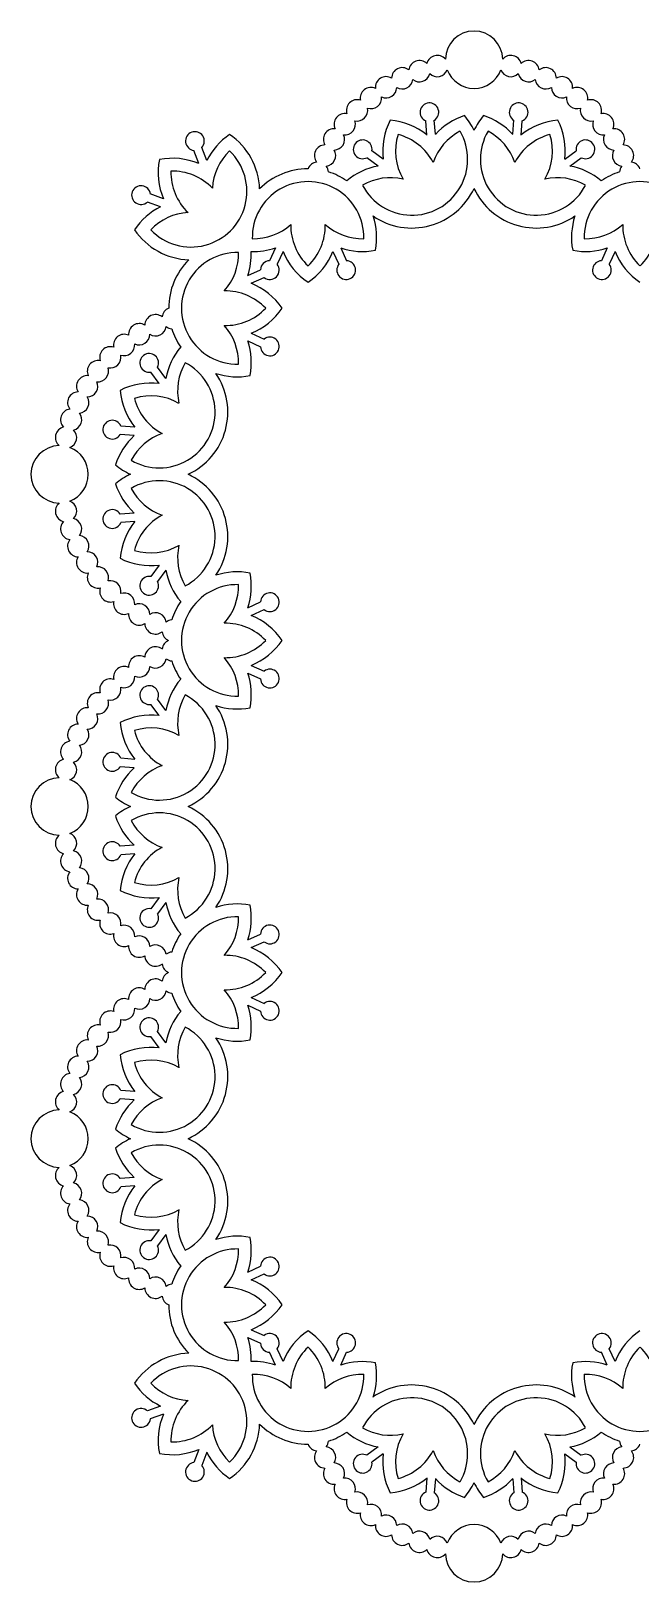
# Model space of a CAD drawing. Extents: x -608 to 15, y -200 to 164.
# Drawn here: x -608.4 to -465.4, y -199.7 to 164.2 of the extents above; entities that cross this region are included whole.
import ezdxf

# ---------------------------------------------------------------- set-up
doc = ezdxf.new("R2010")
doc.units = 0
doc.layers.get('0').update_dxf_attribs({"linetype": 'CONTINUOUS'})

msp = doc.modelspace()

# ---------------------------------------------------------------- linework, layer by layer
for p, q in [((-515.45, 139.77), (-515.71, 143.07)), ((-513.46, 139.93), (-513.71, 143.22)), ((-495.31, 139.93), (-495.06, 143.22)), ((-493.31, 139.77), (-493.06, 143.07)), ((-569, 133.06), (-570.15, 136.15)), ((-567.13, 133.75), (-568.28, 136.85)), ((-525.69, 134.1), (-528.35, 136.05)), ((-483.07, 134.1), (-480.41, 136.05)), ((-526.88, 132.49), (-529.54, 134.44)), ((-481.89, 132.49), (-479.23, 134.44)), ((-577.98, 122.9), (-581.07, 124.05)), ((-577.28, 124.78), (-580.38, 125.93)), ((-551.02, 113.28), (-552.4, 110.28)), ((-535.68, 113.28), (-534.3, 110.28)), ((-473.09, 113.28), (-474.46, 110.28)), ((-549.2, 112.45), (-550.58, 109.44)), ((-537.5, 112.45), (-536.12, 109.44)), ((-471.27, 112.45), (-472.65, 109.44)), ((-557.51, 106.8), (-554.5, 108.17)), ((-556.67, 104.98), (-553.67, 106.35)), ((-557.51, 91.45), (-554.5, 90.08)), ((-556.67, 93.27), (-553.67, 91.89)), ((-578.32, 81.47), (-580.28, 84.13)), ((-576.71, 82.65), (-578.67, 85.31)), ((-584.15, 69.23), (-587.44, 69.49)), ((-584, 71.23), (-587.29, 71.48)), ((-584.15, 51.08), (-587.44, 50.83)), ((-584, 49.09), (-587.29, 48.84)), ((-578.32, 38.85), (-580.28, 36.19)), ((-576.71, 37.66), (-578.67, 35)), ((-557.51, 28.86), (-554.5, 30.24)), ((-556.67, 27.05), (-553.67, 28.42)), ((-556.67, 15.34), (-553.67, 13.96)), ((-557.51, 13.52), (-554.5, 12.14)), ((-576.71, 4.72), (-578.67, 7.38)), ((-578.32, 3.54), (-580.28, 6.19)), ((-584, -6.71), (-587.29, -6.45)), ((-584.15, -8.7), (-587.44, -8.45)), ((-584.15, -26.85), (-587.44, -27.1)), ((-584, -28.85), (-587.29, -29.1)), ((-578.32, -39.09), (-580.28, -41.75)), ((-576.71, -40.27), (-578.67, -42.93)), ((-557.51, -49.07), (-554.5, -47.69)), ((-556.67, -50.89), (-553.67, -49.51)), ((-557.51, -64.41), (-554.5, -65.79)), ((-556.67, -62.6), (-553.67, -63.97)), ((-578.32, -74.4), (-580.28, -71.74)), ((-576.71, -73.21), (-578.67, -70.55)), ((-584.15, -86.63), (-587.44, -86.38)), ((-584, -84.64), (-587.29, -84.39)), ((-584.15, -104.79), (-587.44, -105.04)), ((-584, -106.78), (-587.29, -107.03)), ((-578.32, -117.02), (-580.28, -119.68)), ((-576.71, -118.21), (-578.67, -120.87)), ((-557.51, -127), (-554.5, -125.63)), ((-556.67, -128.82), (-553.67, -127.45)), ((-556.67, -140.53), (-553.67, -141.91)), ((-557.51, -142.35), (-554.5, -143.72)), ((-549.2, -148), (-550.58, -145)), ((-537.5, -148), (-536.12, -145)), ((-471.27, -148), (-472.65, -145)), ((-551.02, -148.83), (-552.4, -145.83)), ((-535.68, -148.83), (-534.3, -145.83)), ((-473.09, -148.83), (-474.46, -145.83)), ((-577.98, -158.45), (-581.07, -159.6)), ((-577.28, -160.33), (-580.38, -161.48)), ((-569, -168.61), (-570.15, -171.7)), ((-567.13, -169.3), (-568.28, -172.4)), ((-526.88, -168.04), (-529.54, -170)), ((-525.69, -169.65), (-528.35, -171.61)), ((-483.07, -169.65), (-480.41, -171.61)), ((-481.89, -168.04), (-479.23, -170)), ((-515.45, -175.32), (-515.71, -178.62)), ((-513.46, -175.48), (-513.71, -178.77)), ((-495.31, -175.48), (-495.06, -178.77)), ((-493.31, -175.32), (-493.06, -178.62))]:
    msp.add_line(p, q)
for centre, radius, start, end in [((-504.38, 157.44), 6.73, 0.9761, 179.0239), ((-517.21, 154.74), 2.5, 45.5185, 173.0529), ((-513.02, 155.95), 2.5, 40.0291, 166.6243), ((-495.74, 155.95), 2.5, 13.3757, 139.9709), ((-491.56, 154.74), 2.5, 6.9471, 134.4815), ((-525.04, 150.97), 2.5, 58.3757, 185.91), ((-521.23, 153.08), 2.5, 51.9471, 179.4815), ((-517.21, 154.74), 2.5, 231.9471, 346.6243), ((-513.02, 155.95), 2.5, 225.5185, 339.584), ((-504.38, 157.44), 6.73, 200.5892, 339.4108), ((-495.74, 155.95), 2.5, 200.416, 314.4815), ((-491.56, 154.74), 2.5, 193.3757, 308.0529), ((-487.54, 153.08), 2.5, 0.5185, 128.0529), ((-483.73, 150.97), 2.5, 354.09, 121.6243), ((-528.59, 148.45), 2.5, 64.8043, 192.3386), ((-525.04, 150.97), 2.5, 244.8043, 359.4815), ((-521.23, 153.08), 2.5, 238.3757, 353.0529), ((-487.54, 153.08), 2.5, 186.9471, 301.6243), ((-483.73, 150.97), 2.5, 180.5185, 295.1957), ((-480.18, 148.45), 2.5, 347.6614, 115.1957), ((-531.84, 145.55), 2.5, 71.2328, 198.7672), ((-531.84, 145.55), 2.5, 257.6614, 12.3386), ((-528.59, 148.45), 2.5, 251.2328, 5.91), ((-514.86, 145.09), 2.2, 301.4133, 247.3296), ((-493.91, 145.09), 2.2, 292.6704, 238.5867), ((-480.18, 148.45), 2.5, 174.09, 288.7672), ((-476.93, 145.55), 2.5, 167.6614, 282.3386), ((-476.93, 145.55), 2.5, 341.2328, 108.7672), ((-534.74, 142.3), 2.5, 77.6614, 205.1957), ((-534.74, 142.3), 2.5, 264.09, 18.7672), ((-509.72, 135.99), 16.09, 153.1796, 186.7733), ((-525.53, 127.23), 16.09, 51.2267, 84.8204), ((-501.6, 129.06), 16.09, 108.1796, 137.5162), ((-518.97, 134.04), 16.09, 24.9387, 39.8204), ((-489.8, 134.04), 16.09, 140.1796, 155.0613), ((-507.17, 129.06), 16.09, 42.4838, 71.8204), ((-483.24, 127.23), 16.09, 95.1796, 128.7733), ((-499.05, 135.99), 16.09, 353.2267, 26.8204), ((-474.03, 142.3), 2.5, 161.2328, 275.91), ((-474.03, 142.3), 2.5, 334.8043, 102.3386), ((-569.9, 138.34), 2.2, 317.4133, 263.3296), ((-552.73, 126.58), 16.09, 124.1796, 153.5162), ((-570.8, 126.58), 16.09, 1.9612, 55.8204), ((-537.26, 138.75), 2.5, 84.09, 211.6243), ((-537.26, 138.75), 2.5, 270.5185, 25.1957), ((-530.52, 136.41), 2.2, 350.6704, 296.5867), ((-518.97, 134.04), 13.09, 207.675, 30.325), ((-509.72, 135.99), 13.09, 162.6749, 210.1212), ((-525.53, 127.23), 13.09, 27.8789, 75.325), ((-501.6, 129.06), 13.09, 117.6749, 160.864), ((-489.8, 134.04), 13.09, 149.675, 332.325), ((-507.17, 129.06), 13.09, 19.136, 62.3251), ((-483.24, 127.23), 13.09, 104.675, 152.1211), ((-499.05, 135.99), 13.09, 329.8788, 17.3251), ((-478.24, 136.41), 2.2, 243.4133, 189.3296), ((-471.51, 138.75), 2.5, 154.8043, 269.4815), ((-471.51, 138.75), 2.5, 328.3757, 95.91), ((-570.8, 126.58), 13.09, 223.675, 46.325), ((-552.73, 126.58), 13.09, 133.6749, 176.864), ((-539.36, 134.94), 2.5, 90.5185, 218.0529), ((-539.36, 134.94), 2.5, 276.9471, 31.6243), ((-469.4, 134.94), 2.5, 148.3757, 263.0529), ((-469.4, 134.94), 2.5, 321.9471, 89.4815), ((-562.45, 131), 16.09, 169.1796, 202.7733), ((-575.23, 118.22), 16.09, 67.2267, 100.8204), ((-562.45, 131), 13.09, 178.6749, 226.1212), ((-575.23, 118.22), 13.09, 43.8789, 91.325), ((-543.35, 115.75), 16.09, 90.0165, 135), ((-541.03, 130.92), 2.5, 96.9471, 158.3496), ((-541.03, 130.92), 2.5, 4.2621, 38.0529), ((-543.35, 115.75), 16.09, 55.574, 72.5952), ((-523.95, 116.67), 16.09, 100.4838, 129.8204), ((-484.81, 116.67), 16.09, 50.1796, 79.5162), ((-465.42, 115.75), 16.09, 107.4048, 124.426), ((-467.74, 130.92), 2.5, 141.9471, 175.7379), ((-467.74, 130.92), 2.5, 21.9363, 83.0529), ((-582.56, 125.67), 2.2, 6.6704, 312.5867), ((-543.35, 115.75), 13.09, 358.675, 181.325), ((-523.95, 116.67), 13.09, 77.1359, 120.3251), ((-484.81, 116.67), 13.09, 59.6749, 102.8641), ((-465.42, 115.75), 13.09, 358.675, 181.325), ((-518.97, 134.04), 16.09, 235.574, 335.0613), ((-489.8, 134.04), 16.09, 204.9387, 304.426), ((-570.8, 108.5), 16.09, 116.4838, 145.8204), ((-570.8, 108.5), 13.09, 93.1359, 136.3251), ((-543.35, 115.75), 16.09, 349.1796, 18.1796), ((-465.42, 115.75), 16.09, 161.8204, 190.8204), ((-570.8, 126.58), 16.09, 214.1796, 268.0388), ((-556.13, 128.53), 13.09, 268.6749, 311.8641), ((-534.31, 118.53), 13.09, 178.8788, 226.3251), ((-552.39, 118.53), 13.09, 313.675, 1.1211), ((-530.57, 128.53), 13.09, 228.136, 271.3251), ((-478.2, 128.53), 13.09, 268.6749, 311.8641), ((-456.38, 118.53), 13.09, 178.8788, 226.3251), ((-474.45, 118.53), 13.09, 313.675, 1.1211), ((-556.13, 128.53), 16.09, 268.0388, 288.5162), ((-530.57, 128.53), 16.09, 251.4838, 280.8204), ((-478.2, 128.53), 16.09, 259.1796, 288.5162), ((-559.98, 99.12), 16.09, 135, 179.9835), ((-559.98, 99.12), 13.09, 88.675, 271.325), ((-572.76, 111.91), 13.09, 318.1359, 1.3251), ((-572.76, 111.91), 16.09, 341.4838, 1.9612), ((-552.31, 108.08), 2.2, 92.4133, 177.5867), ((-552.31, 108.08), 2.2, 231.6704, 38.3296), ((-534.31, 118.53), 16.09, 202.2267, 235.8204), ((-552.39, 118.53), 16.09, 304.1796, 337.7733), ((-534.39, 108.08), 2.2, 141.6704, 87.5867), ((-474.37, 108.08), 2.2, 92.4133, 38.3296), ((-456.38, 118.53), 16.09, 202.2267, 235.8204), ((-562.76, 90.09), 13.09, 43.6749, 91.1212), ((-562.76, 90.09), 16.09, 34.1796, 67.7733), ((-575.14, 96.81), 2.5, 111.6504, 173.0529), ((-562.76, 108.16), 13.09, 268.8789, 316.325), ((-562.76, 108.16), 16.09, 292.2267, 325.8204), ((-582.98, 93.03), 2.5, 58.3757, 185.91), ((-579.17, 95.14), 2.5, 51.9471, 179.4815), ((-579.17, 95.14), 2.5, 238.3757, 353.0529), ((-575.14, 96.81), 2.5, 231.9471, 265.7379), ((-572.76, 86.34), 13.09, 358.6749, 41.864), ((-586.53, 90.51), 2.5, 64.8043, 192.3386), ((-582.98, 93.03), 2.5, 244.8043, 359.4815), ((-559.98, 99.12), 16.09, 197.4048, 214.426), ((-572.76, 86.34), 16.09, 349.1796, 18.5162), ((-552.31, 90.17), 2.2, 182.4133, 128.3296), ((-589.77, 87.61), 2.5, 71.2328, 198.7672), ((-589.77, 87.61), 2.5, 257.6614, 12.3386), ((-586.53, 90.51), 2.5, 251.2328, 5.91), ((-580.64, 86.3), 2.2, 333.4133, 279.3296), ((-560.89, 79.73), 16.09, 140.1796, 169.5162), ((-592.68, 84.37), 2.5, 77.6614, 205.1957), ((-592.68, 84.37), 2.5, 264.09, 18.7672), ((-578.27, 74.75), 13.09, 239.675, 62.325), ((-560.89, 79.73), 13.09, 149.6749, 192.8641), ((-578.27, 74.75), 16.09, 294.9387, 34.426), ((-559.98, 99.12), 16.09, 251.8204, 280.8204), ((-595.2, 80.81), 2.5, 84.09, 211.6243), ((-595.2, 80.81), 2.5, 270.5185, 25.1957), ((-580.22, 65.49), 16.09, 83.2267, 116.8204), ((-597.3, 77), 2.5, 90.5185, 218.0529), ((-597.3, 77), 2.5, 276.9471, 31.6243), ((-571.46, 81.3), 16.09, 185.1796, 218.7733), ((-580.22, 65.49), 13.09, 59.8788, 107.3251), ((-571.46, 81.3), 13.09, 194.675, 242.1211), ((-598.97, 72.98), 2.5, 96.9471, 224.4815), ((-598.97, 72.98), 2.5, 283.3757, 38.0529), ((-589.32, 70.63), 2.2, 22.6704, 328.5867), ((-600.17, 68.8), 2.5, 103.3757, 229.9709), ((-600.17, 68.8), 2.5, 290.416, 44.4815), ((-573.29, 57.37), 16.09, 132.4838, 161.8204), ((-573.29, 57.37), 13.09, 109.136, 152.3251), ((-601.67, 60.16), 6.73, 90.9761, 269.0239), ((-601.67, 60.16), 6.73, 290.5892, 69.4108), ((-578.27, 74.75), 16.09, 230.1796, 245.0613), ((-578.27, 45.57), 16.09, 114.9387, 129.8204), ((-578.27, 45.57), 13.09, 297.675, 120.325), ((-578.27, 45.57), 16.09, 325.574, 65.0613), ((-573.29, 62.95), 16.09, 198.1796, 227.5162), ((-573.29, 62.95), 13.09, 207.6749, 250.864), ((-600.17, 51.52), 2.5, 130.0291, 256.6243), ((-600.17, 51.52), 2.5, 315.5185, 69.584), ((-589.32, 49.68), 2.2, 31.4133, 337.3296), ((-598.97, 47.33), 2.5, 135.5185, 263.0529), ((-598.97, 47.33), 2.5, 321.9471, 76.6243), ((-571.46, 39.01), 16.09, 141.2267, 174.8204), ((-571.46, 39.01), 13.09, 117.8789, 165.325), ((-597.3, 43.31), 2.5, 141.9471, 269.4815), ((-597.3, 43.31), 2.5, 328.3757, 83.0529), ((-595.2, 39.5), 2.5, 148.3757, 275.91), ((-595.2, 39.5), 2.5, 334.8043, 89.4815), ((-580.22, 54.82), 16.09, 243.1796, 276.7733), ((-580.22, 54.82), 13.09, 252.6749, 300.1212), ((-560.89, 40.59), 13.09, 167.1359, 210.3251), ((-592.68, 35.95), 2.5, 154.8043, 282.3386), ((-592.68, 35.95), 2.5, 341.2328, 95.91), ((-560.89, 40.59), 16.09, 190.4838, 219.8204), ((-559.98, 21.19), 16.09, 79.1796, 108.1796), ((-572.76, 33.97), 16.09, 341.4838, 10.8204), ((-589.77, 32.7), 2.5, 161.2328, 288.7672), ((-589.77, 32.7), 2.5, 347.6614, 102.3386), ((-580.64, 34.02), 2.2, 80.6704, 26.5867), ((-559.98, 21.19), 13.09, 88.675, 271.325), ((-572.76, 33.97), 13.09, 318.136, 1.3251), ((-586.53, 29.8), 2.5, 167.6614, 295.1957), ((-586.53, 29.8), 2.5, 354.09, 108.7672), ((-582.98, 27.28), 2.5, 0.5185, 115.1957), ((-559.98, 21.19), 16.09, 145.574, 162.5952), ((-552.31, 30.15), 2.2, 231.6704, 177.5867), ((-582.98, 27.28), 2.5, 174.09, 301.6243), ((-579.17, 25.18), 2.5, 6.9471, 121.6243), ((-575.14, 23.51), 2.5, 94.2621, 128.0529), ((-562.76, 12.15), 16.09, 34.1796, 67.7733), ((-579.17, 25.18), 2.5, 180.5185, 308.0529), ((-575.14, 23.51), 2.5, 186.9471, 248.0637), ((-562.76, 12.15), 13.09, 43.675, 91.1211), ((-579.17, 17.21), 2.5, 51.9471, 179.4815), ((-575.14, 18.87), 2.5, 111.9363, 173.0529), ((-562.76, 30.23), 13.09, 268.8788, 316.3251), ((-562.76, 30.23), 16.09, 292.2267, 325.8204), ((-586.53, 12.58), 2.5, 64.8043, 192.3386), ((-582.98, 15.1), 2.5, 58.3757, 185.91), ((-582.98, 15.1), 2.5, 244.8043, 359.4815), ((-579.17, 17.21), 2.5, 238.3757, 353.0529), ((-575.14, 18.87), 2.5, 231.9471, 265.7379), ((-559.98, 21.19), 16.09, 197.4048, 214.426), ((-572.76, 8.41), 13.09, 358.6749, 41.8641), ((-589.77, 9.68), 2.5, 71.2328, 198.7672), ((-586.53, 12.58), 2.5, 251.2328, 5.91), ((-560.89, 1.79), 16.09, 140.1796, 169.5162), ((-572.76, 8.41), 16.09, 349.1796, 18.5162), ((-552.31, 12.24), 2.2, 182.4133, 128.3296), ((-592.68, 6.43), 2.5, 77.6614, 205.1957), ((-589.77, 9.68), 2.5, 257.6614, 12.3386), ((-578.27, -3.19), 13.09, 239.675, 62.325), ((-580.64, 8.36), 2.2, 333.4133, 279.3296), ((-560.89, 1.79), 13.09, 149.6749, 192.8641), ((-595.2, 2.88), 2.5, 84.09, 211.6243), ((-595.2, 2.88), 2.5, 270.5185, 25.1957), ((-592.68, 6.43), 2.5, 264.09, 18.7672), ((-580.22, -12.44), 16.09, 83.2267, 116.8204), ((-578.27, -3.19), 16.09, 294.9387, 34.426), ((-559.98, 21.19), 16.09, 251.8204, 280.8204), ((-597.3, -0.93), 2.5, 90.5185, 218.0529), ((-597.3, -0.93), 2.5, 276.9471, 31.6243), ((-571.46, 3.37), 16.09, 185.1796, 218.7733), ((-580.22, -12.44), 13.09, 59.8788, 107.3251), ((-571.46, 3.37), 13.09, 194.675, 242.1211), ((-598.97, -4.95), 2.5, 96.9471, 224.4815), ((-598.97, -4.95), 2.5, 283.3757, 38.0529), ((-600.17, -9.14), 2.5, 103.3757, 229.9709), ((-589.32, -7.3), 2.2, 22.6704, 328.5867), ((-600.17, -9.14), 2.5, 290.416, 44.4815), ((-573.29, -20.56), 16.09, 132.4838, 161.8204), ((-573.29, -20.56), 13.09, 109.136, 152.3251), ((-601.67, -17.78), 6.73, 90.9761, 269.0239), ((-601.67, -17.78), 6.73, 290.5892, 69.4108), ((-578.27, -3.19), 16.09, 230.1796, 245.0613), ((-578.27, -32.36), 16.09, 114.9387, 129.8204), ((-578.27, -32.36), 16.09, 325.574, 65.0613), ((-573.29, -14.99), 16.09, 198.1796, 227.5162), ((-578.27, -32.36), 13.09, 297.675, 120.325), ((-573.29, -14.99), 13.09, 207.6749, 250.864), ((-600.17, -26.42), 2.5, 130.0291, 256.6243), ((-600.17, -26.42), 2.5, 315.5185, 69.584), ((-598.97, -30.6), 2.5, 135.5185, 263.0529), ((-598.97, -30.6), 2.5, 321.9471, 76.6243), ((-589.32, -28.25), 2.2, 31.4133, 337.3296), ((-571.46, -38.92), 16.09, 141.2267, 174.8204), ((-571.46, -38.92), 13.09, 117.8789, 165.325), ((-597.3, -34.62), 2.5, 328.3757, 83.0529), ((-597.3, -34.62), 2.5, 141.9471, 269.4815), ((-595.2, -38.43), 2.5, 334.8043, 89.4815), ((-580.22, -23.11), 13.09, 252.6749, 300.1212), ((-560.89, -37.35), 13.09, 167.1359, 210.3251), ((-595.2, -38.43), 2.5, 148.3757, 275.91), ((-592.68, -41.98), 2.5, 341.2328, 95.91), ((-580.22, -23.11), 16.09, 243.1796, 276.7733), ((-592.68, -41.98), 2.5, 154.8043, 282.3386), ((-589.77, -45.23), 2.5, 347.6614, 102.3386), ((-580.64, -43.92), 2.2, 80.6704, 26.5867), ((-560.89, -37.35), 16.09, 190.4838, 219.8204), ((-559.98, -56.74), 13.09, 88.675, 271.325), ((-559.98, -56.74), 16.09, 79.1796, 108.1796), ((-572.76, -43.96), 13.09, 318.136, 1.3251), ((-572.76, -43.96), 16.09, 341.4838, 10.8204), ((-589.77, -45.23), 2.5, 161.2328, 288.7672), ((-586.53, -48.13), 2.5, 354.09, 108.7672), ((-552.31, -47.79), 2.2, 231.6704, 177.5867), ((-586.53, -48.13), 2.5, 167.6614, 295.1957), ((-582.98, -50.65), 2.5, 174.09, 301.6243), ((-582.98, -50.65), 2.5, 0.5185, 115.1957), ((-579.17, -52.76), 2.5, 6.9471, 121.6243), ((-559.98, -56.74), 16.09, 145.574, 162.5952), ((-562.76, -65.78), 16.09, 34.1796, 67.7733), ((-579.17, -52.76), 2.5, 180.5185, 308.0529), ((-575.14, -54.42), 2.5, 94.2621, 128.0529), ((-562.76, -65.78), 13.09, 43.675, 91.1211), ((-575.14, -54.42), 2.5, 186.9471, 248.0637), ((-575.14, -59.06), 2.5, 111.9363, 173.0529), ((-562.76, -47.7), 13.09, 268.8788, 316.3251), ((-562.76, -47.7), 16.09, 292.2267, 325.8204), ((-582.98, -62.83), 2.5, 58.3757, 185.91), ((-579.17, -60.73), 2.5, 51.9471, 179.4815), ((-579.17, -60.73), 2.5, 238.3757, 353.0529), ((-575.14, -59.06), 2.5, 231.9471, 265.7379), ((-559.98, -56.74), 16.09, 197.4048, 214.426), ((-572.76, -69.52), 13.09, 358.6749, 41.8641), ((-586.53, -65.35), 2.5, 64.8043, 192.3386), ((-586.53, -65.35), 2.5, 251.2328, 5.91), ((-582.98, -62.83), 2.5, 244.8043, 359.4815), ((-572.76, -69.52), 16.09, 349.1796, 18.5162), ((-552.31, -65.7), 2.2, 182.4133, 128.3296), ((-592.68, -71.5), 2.5, 77.6614, 205.1957), ((-589.77, -68.25), 2.5, 71.2328, 198.7672), ((-589.77, -68.25), 2.5, 257.6614, 12.3386), ((-580.64, -69.57), 2.2, 333.4133, 279.3296), ((-560.89, -76.14), 16.09, 140.1796, 169.5162), ((-595.2, -75.05), 2.5, 84.09, 211.6243), ((-592.68, -71.5), 2.5, 264.09, 18.7672), ((-578.27, -81.12), 13.09, 239.675, 62.325), ((-560.89, -76.14), 13.09, 149.6749, 192.8641), ((-578.27, -81.12), 16.09, 294.9387, 34.426), ((-559.98, -56.74), 16.09, 251.8204, 280.8204), ((-597.3, -78.86), 2.5, 90.5185, 218.0529), ((-595.2, -75.05), 2.5, 270.5185, 25.1957), ((-580.22, -90.37), 16.09, 83.2267, 116.8204), ((-571.46, -74.56), 16.09, 185.1796, 218.7733), ((-597.3, -78.86), 2.5, 276.9471, 31.6243), ((-580.22, -90.37), 13.09, 59.8788, 107.3251), ((-571.46, -74.56), 13.09, 194.675, 242.1211), ((-598.97, -82.89), 2.5, 96.9471, 224.4815), ((-598.97, -82.89), 2.5, 283.3757, 38.0529), ((-589.32, -85.24), 2.2, 22.6704, 328.5867), ((-600.17, -87.07), 2.5, 103.3757, 229.9709), ((-600.17, -87.07), 2.5, 290.416, 44.4815), ((-573.29, -98.5), 16.09, 132.4838, 161.8204), ((-573.29, -98.5), 13.09, 109.136, 152.3251), ((-601.67, -95.71), 6.73, 90.9761, 269.0239), ((-601.67, -95.71), 6.73, 290.5892, 69.4108), ((-578.27, -81.12), 16.09, 230.1796, 245.0613), ((-578.27, -110.3), 16.09, 114.9387, 129.8204), ((-573.29, -92.92), 16.09, 198.1796, 227.5162), ((-578.27, -110.3), 13.09, 297.675, 120.325), ((-578.27, -110.3), 16.09, 325.574, 65.0613), ((-573.29, -92.92), 13.09, 207.6749, 250.864), ((-600.17, -104.35), 2.5, 130.0291, 256.6243), ((-600.17, -104.35), 2.5, 315.5185, 69.584), ((-589.32, -106.18), 2.2, 31.4133, 337.3296), ((-571.46, -116.85), 13.09, 117.8789, 165.325), ((-598.97, -108.53), 2.5, 135.5185, 263.0529), ((-598.97, -108.53), 2.5, 321.9471, 76.6243), ((-571.46, -116.85), 16.09, 141.2267, 174.8204), ((-597.3, -112.56), 2.5, 141.9471, 269.4815), ((-597.3, -112.56), 2.5, 328.3757, 83.0529), ((-580.22, -101.05), 13.09, 252.6749, 300.1212), ((-560.89, -115.28), 13.09, 167.1359, 210.3251), ((-595.2, -116.37), 2.5, 148.3757, 275.91), ((-595.2, -116.37), 2.5, 334.8043, 89.4815), ((-580.22, -101.05), 16.09, 243.1796, 276.7733), ((-592.68, -119.92), 2.5, 154.8043, 282.3386), ((-592.68, -119.92), 2.5, 341.2328, 95.91), ((-580.64, -121.85), 2.2, 80.6704, 26.5867), ((-560.89, -115.28), 16.09, 190.4838, 219.8204), ((-559.98, -134.68), 16.09, 79.1796, 108.1796), ((-572.76, -121.89), 16.09, 341.4838, 10.8204), ((-589.77, -123.16), 2.5, 161.2328, 288.7672), ((-589.77, -123.16), 2.5, 347.6614, 102.3386), ((-586.53, -126.07), 2.5, 354.09, 108.7672), ((-559.98, -134.68), 13.09, 88.675, 271.325), ((-572.76, -121.89), 13.09, 318.136, 1.3251), ((-552.31, -125.72), 2.2, 231.6704, 177.5867), ((-586.53, -126.07), 2.5, 167.6614, 295.1957), ((-582.98, -128.58), 2.5, 0.5185, 115.1957), ((-559.98, -134.68), 16.09, 145.574, 162.5952), ((-582.98, -128.58), 2.5, 174.09, 301.6243), ((-579.17, -130.69), 2.5, 180.5185, 308.0529), ((-579.17, -130.69), 2.5, 6.9471, 121.6243), ((-575.14, -132.36), 2.5, 94.2621, 128.0529), ((-562.76, -143.71), 13.09, 43.675, 91.1211), ((-562.76, -143.71), 16.09, 34.1796, 67.7733), ((-575.14, -132.36), 2.5, 186.9471, 248.3496), ((-559.98, -134.68), 16.09, 180.0165, 225), ((-562.76, -125.64), 13.09, 268.8788, 316.3251), ((-562.76, -125.64), 16.09, 292.2267, 325.8204), ((-572.76, -147.46), 13.09, 358.6749, 41.8641), ((-552.31, -143.63), 2.2, 321.6704, 128.3296), ((-534.31, -154.08), 16.09, 124.1796, 157.7733), ((-552.39, -154.08), 16.09, 22.2267, 55.8204), ((-534.39, -143.63), 2.2, 272.4133, 218.3296), ((-474.37, -143.63), 2.2, 321.6704, 267.5867), ((-456.38, -154.08), 16.09, 124.1796, 157.7733), ((-572.76, -147.46), 16.09, 358.0388, 18.5162), ((-552.31, -143.63), 2.2, 182.4133, 267.5867), ((-534.31, -154.08), 13.09, 133.6749, 181.1212), ((-552.39, -154.08), 13.09, 358.8789, 46.325), ((-456.38, -154.08), 13.09, 133.6749, 181.1212), ((-474.45, -154.08), 13.09, 358.8789, 46.325), ((-570.8, -162.13), 16.09, 91.9612, 145.8204), ((-570.8, -162.13), 13.09, 313.675, 136.325), ((-556.13, -164.09), 16.09, 71.4838, 91.9612), ((-530.57, -164.09), 16.09, 79.1796, 108.5162), ((-543.35, -151.3), 16.09, 341.8204, 10.8204), ((-465.42, -151.3), 16.09, 169.1796, 198.1796), ((-478.2, -164.09), 16.09, 71.4838, 100.8204), ((-543.35, -151.3), 13.09, 178.675, 1.325), ((-556.13, -164.09), 13.09, 48.1359, 91.3251), ((-530.57, -164.09), 13.09, 88.6749, 131.864), ((-465.42, -151.3), 13.09, 178.675, 1.325), ((-478.2, -164.09), 13.09, 48.1359, 91.3251), ((-570.8, -144.05), 16.09, 214.1796, 243.5162), ((-570.8, -144.05), 13.09, 223.6749, 266.8641), ((-518.97, -169.59), 16.09, 24.9387, 124.426), ((-489.8, -169.59), 16.09, 55.574, 155.0613), ((-582.56, -161.22), 2.2, 47.4133, 353.3296), ((-562.45, -166.56), 13.09, 133.8788, 181.3251), ((-518.97, -169.59), 13.09, 329.675, 152.325), ((-489.8, -169.59), 13.09, 27.675, 210.325), ((-562.45, -166.56), 16.09, 157.2267, 190.8204), ((-575.23, -153.77), 13.09, 268.675, 316.1211), ((-552.73, -162.13), 13.09, 183.136, 226.3251), ((-570.8, -162.13), 16.09, 304.1796, 358.0388), ((-543.35, -151.3), 16.09, 225, 269.9835), ((-523.95, -152.22), 13.09, 239.6749, 282.8641), ((-484.81, -152.22), 13.09, 257.1359, 300.3251), ((-541.03, -166.47), 2.5, 321.9471, 355.7379), ((-543.35, -151.3), 16.09, 287.4048, 304.426), ((-523.95, -152.22), 16.09, 230.1796, 259.5162), ((-509.72, -171.55), 13.09, 149.8788, 197.3251), ((-499.05, -171.55), 13.09, 342.6749, 30.1212), ((-484.81, -152.22), 16.09, 280.4838, 309.8204), ((-465.42, -151.3), 16.09, 235.574, 252.5952), ((-467.74, -166.47), 2.5, 184.2621, 218.0529), ((-575.23, -153.77), 16.09, 259.1796, 292.7733), ((-552.73, -162.13), 16.09, 206.4838, 235.8204), ((-541.03, -166.47), 2.5, 201.6504, 263.0529), ((-539.36, -170.49), 2.5, 141.9471, 269.4815), ((-539.36, -170.49), 2.5, 328.3757, 83.0529), ((-530.52, -171.96), 2.2, 63.4133, 9.3296), ((-509.72, -171.55), 16.09, 173.2267, 206.8204), ((-525.53, -162.78), 13.09, 284.675, 332.1211), ((-501.6, -164.61), 13.09, 199.136, 242.3251), ((-507.17, -164.61), 13.09, 297.6749, 340.864), ((-483.24, -162.78), 13.09, 207.8789, 255.325), ((-499.05, -171.55), 16.09, 333.1796, 6.7733), ((-478.24, -171.96), 2.2, 170.6704, 116.5867), ((-469.4, -170.49), 2.5, 96.9471, 211.6243), ((-469.4, -170.49), 2.5, 270.5185, 38.0529), ((-467.74, -166.47), 2.5, 276.9471, 338.0637), ((-569.9, -173.89), 2.2, 96.6704, 42.5867), ((-537.26, -174.3), 2.5, 148.3757, 275.91), ((-537.26, -174.3), 2.5, 334.8043, 89.4815), ((-471.51, -174.3), 2.5, 90.5185, 205.1957), ((-471.51, -174.3), 2.5, 264.09, 31.6243), ((-534.74, -177.85), 2.5, 154.8043, 282.3386), ((-534.74, -177.85), 2.5, 341.2328, 95.91), ((-525.53, -162.78), 16.09, 275.1796, 308.7733), ((-501.6, -164.61), 16.09, 222.4838, 251.8204), ((-518.97, -169.59), 16.09, 320.1796, 335.0613), ((-489.8, -169.59), 16.09, 204.9387, 219.8204), ((-507.17, -164.61), 16.09, 288.1796, 317.5162), ((-483.24, -162.78), 16.09, 231.2267, 264.8204), ((-474.03, -177.85), 2.5, 84.09, 198.7672), ((-474.03, -177.85), 2.5, 257.6614, 25.1957), ((-531.84, -181.1), 2.5, 161.2328, 288.7672), ((-531.84, -181.1), 2.5, 347.6614, 102.3386), ((-528.59, -184), 2.5, 354.09, 108.7672), ((-514.86, -180.65), 2.2, 112.6704, 58.5867), ((-493.91, -180.65), 2.2, 121.4133, 67.3296), ((-480.18, -184), 2.5, 71.2328, 185.91), ((-476.93, -181.1), 2.5, 77.6614, 192.3386), ((-476.93, -181.1), 2.5, 251.2328, 18.7672), ((-528.59, -184), 2.5, 167.6614, 295.1957), ((-525.04, -186.52), 2.5, 0.5185, 115.1957), ((-483.73, -186.52), 2.5, 64.8043, 179.4815), ((-480.18, -184), 2.5, 244.8043, 12.3386), ((-525.04, -186.52), 2.5, 174.09, 301.6243), ((-521.23, -188.63), 2.5, 180.5185, 308.0529), ((-521.23, -188.63), 2.5, 6.9471, 121.6243), ((-517.21, -190.29), 2.5, 13.3757, 128.0529), ((-513.02, -191.5), 2.5, 20.416, 134.4815), ((-504.38, -192.99), 6.73, 20.5892, 159.4108), ((-495.74, -191.5), 2.5, 45.5185, 159.584), ((-491.56, -190.29), 2.5, 51.9471, 166.6243), ((-487.54, -188.63), 2.5, 58.3757, 173.0529), ((-487.54, -188.63), 2.5, 231.9471, 359.4815), ((-483.73, -186.52), 2.5, 238.3757, 5.91), ((-517.21, -190.29), 2.5, 186.9471, 314.4815), ((-513.02, -191.5), 2.5, 193.3757, 319.9709), ((-495.74, -191.5), 2.5, 220.0291, 346.6243), ((-491.56, -190.29), 2.5, 225.5185, 353.0529), ((-504.38, -192.99), 6.73, 180.9761, 359.0239)]:
    msp.add_arc(centre, radius, start, end)

doc.saveas('drawing.dxf')
